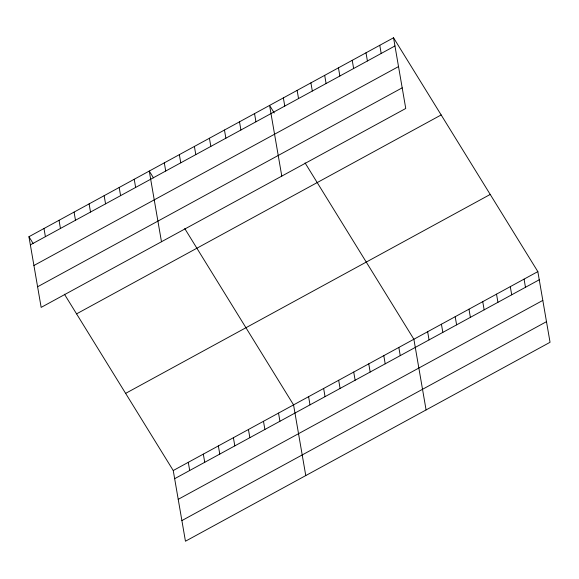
<?xml version="1.0" encoding="UTF-8"?>
<svg xmlns="http://www.w3.org/2000/svg" width="579" height="579" viewBox="0 0 579 579"><rect width="100%" height="100%" fill="white"/><g stroke="black" fill="none" stroke-linecap="round" stroke-linejoin="round"><path stroke-width="0.87" d="M393.546 37.78L405.756 108.468L41.16 307.391L28.95 236.71L393.546 37.78L537.84 271.609L550.05 342.29L185.454 541.22L173.244 470.532L64.428 294.204M30.361 244.874L394.958 45.951M33.922 265.508L398.526 66.578M37.599 286.764L402.195 87.834M76.566 313.869L441.162 114.946M125.629 393.373L490.225 194.443M173.244 470.532L537.84 271.609M174.655 478.703L539.252 279.773M178.216 499.33L542.812 300.407M181.886 520.586L546.489 321.663M274.251 112.985L269.582 105.414L281.792 176.103M305.061 162.909L413.876 339.243L426.086 409.925M153.471 177.869L149.266 171.066L161.476 241.747M184.744 228.553L293.56 404.887L305.77 475.569M28.95 236.71L33.155 243.513M524.067 279.121L525.479 287.293M510.294 286.641L511.706 294.805M496.521 294.154L497.933 302.318M482.748 301.666L484.16 309.837M468.976 309.186L470.38 317.35M455.195 316.699L456.607 324.862M441.422 324.211L442.834 332.382M379.773 45.3L381.185 53.463M427.649 331.731L429.061 339.895M366 52.812L367.412 60.983M352.227 60.325L353.639 68.496M398.837 347.451L400.248 355.615M338.454 67.844L339.866 76.008M383.797 355.651L385.209 363.822M324.681 75.357L326.093 83.528M368.758 363.858L370.169 372.029M310.909 82.869L312.32 91.041M353.718 372.065L355.13 380.237M297.136 90.389L298.547 98.553M338.679 380.273L340.09 388.437M283.363 97.902L284.767 106.073M323.639 388.473L325.051 396.644M308.6 396.68L310.011 404.851M254.543 113.622L255.954 121.793M239.503 121.829L240.915 130M278.521 413.095L279.932 421.259M224.464 130.036L225.875 138.2M263.481 421.302L264.892 429.466M209.424 138.243L210.836 146.407M248.442 429.502L249.853 437.673M194.385 146.444L195.796 154.615M233.402 437.71L234.813 445.881M179.345 154.651L180.757 162.822M218.363 445.917L219.774 454.081M164.306 162.858L165.717 171.022M203.323 454.124L204.734 462.288M188.284 462.324L189.695 470.495M134.227 179.266L135.638 187.437M119.187 187.473L120.598 195.644M104.148 195.68L105.559 203.844M89.108 203.888L90.519 212.052M74.069 212.088L75.48 220.259M59.029 220.295L60.44 228.466M43.99 228.502L45.401 236.673"/></g></svg>
